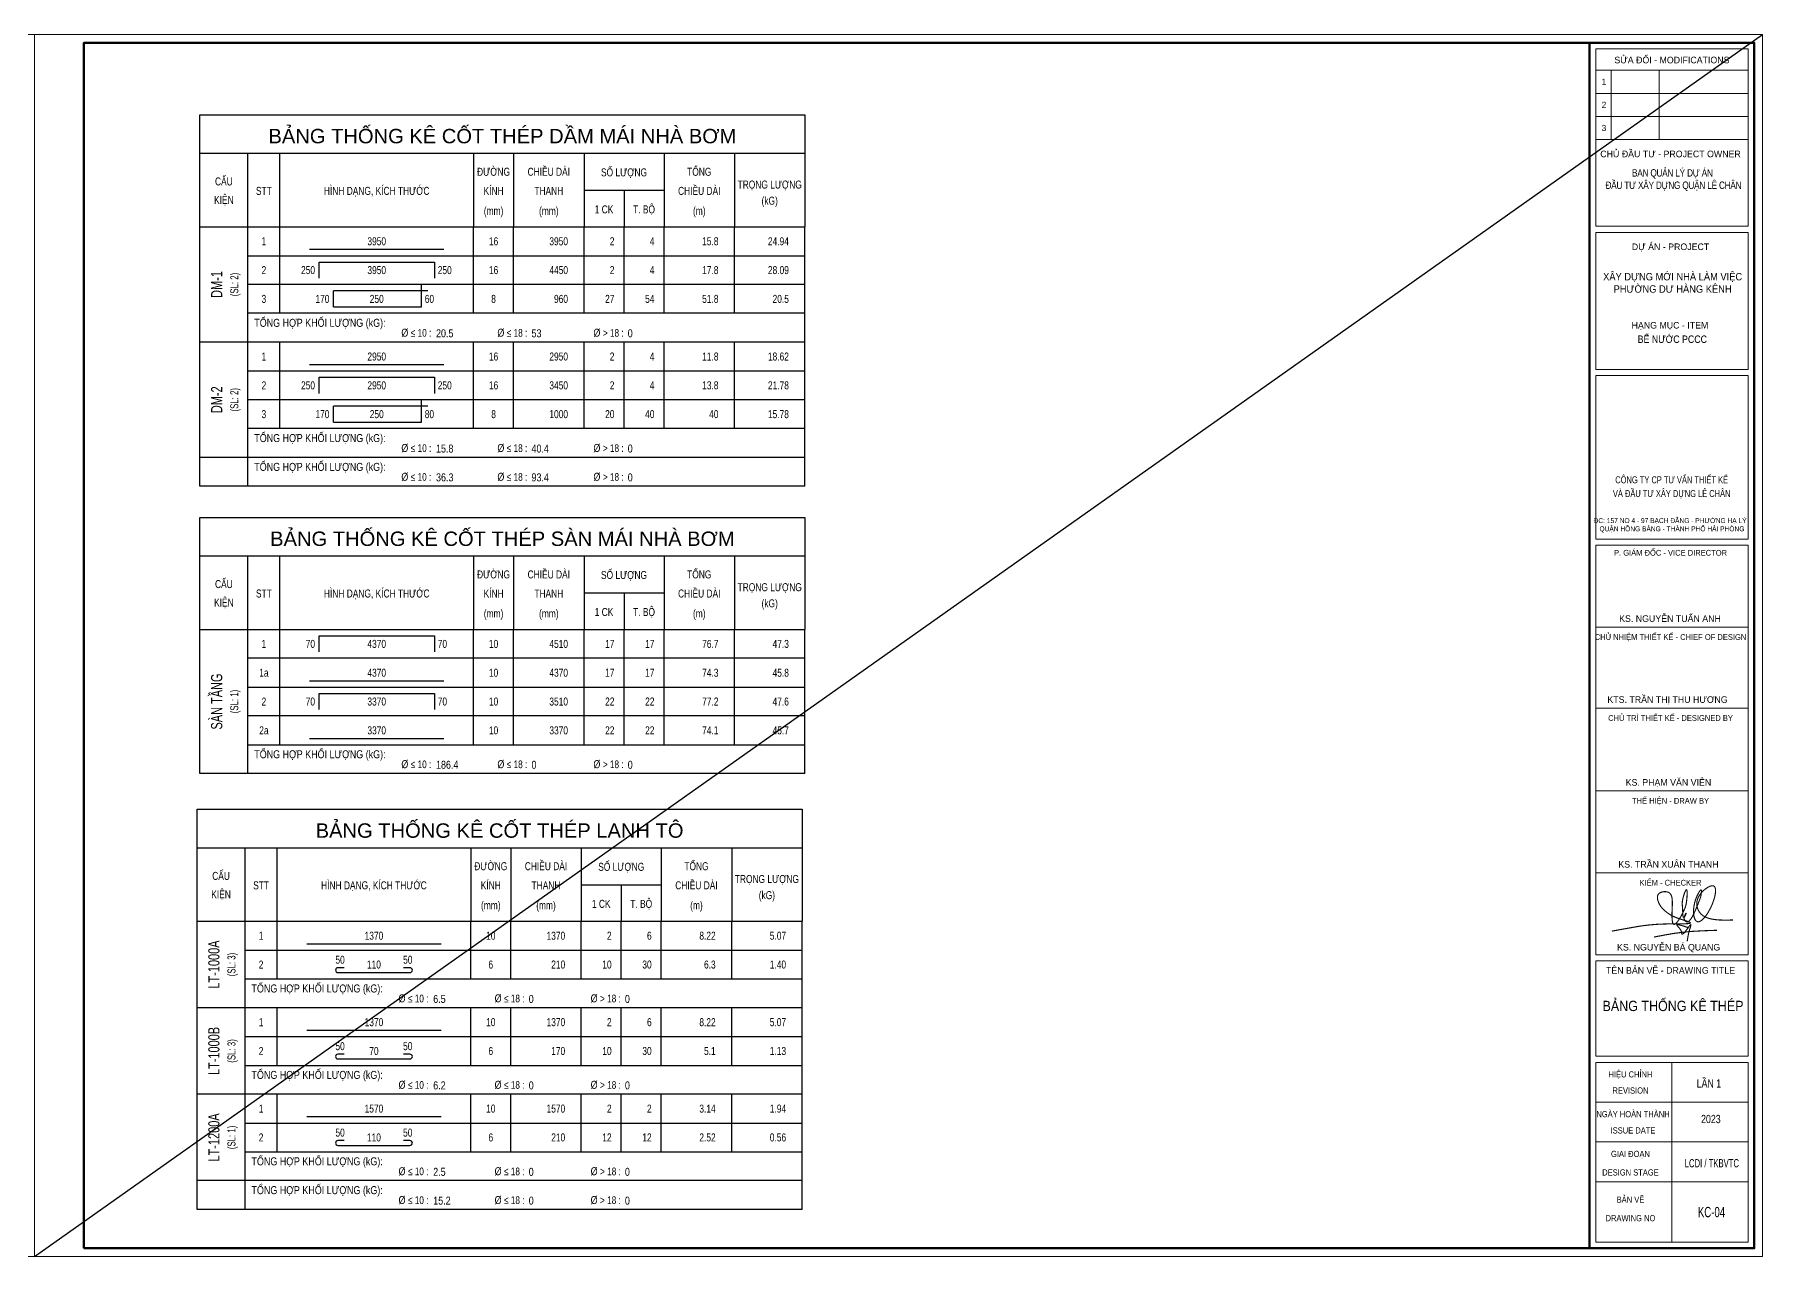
# Model space of a CAD drawing. Header units: millimetres. Extents: x 105214 to 359741, y -482084 to -322745.
# Drawn here: x 336641 to 359741, y -478817 to -462482 of the extents above; entities that cross this region are included whole.
import ezdxf
from ezdxf.enums import TextEntityAlignment as Align

# ---------------------------------------------------------------- set-up
doc = ezdxf.new("R2010")
doc.units = ezdxf.units.MM
doc.header["$LTSCALE"] = 20
doc.header["$MEASUREMENT"] = 0
doc.layers.get('Defpoints').update_dxf_attribs({"color": 1})
for name, color, linetype, lineweight in [('08. Net Text', 3, 'Continuous', 13), ('LC ISO', 153, 'Continuous', 13), ('LC Net dam 1', 30, 'Continuous', 30), ('LC Net thay', 7, 'Continuous', 25), ('LC Text1', 3, 'Continuous', 20)]:
    doc.layers.add(name, color=color, linetype=linetype, lineweight=lineweight)
for name, color, linetype in [('KCS_BORDER', 3, 'Continuous'), ('KCS_STEEL', 4, 'Continuous'), ('KCS_TEXT_SLCK', 3, 'Continuous'), ('KCS_TEXT_TCK', 4, 'Continuous'), ('KCS_THONGKE', 2, 'Continuous'), ('KCS_THONGKE_THIN', 5, 'Continuous'), ('Khungten_LCDI', 7, 'Continuous')]:
    doc.layers.add(name, color=color, linetype=linetype)
doc.layers.add('KCS_Plotter', color=11, linetype='Continuous', plot=False)
doc.styles.add('KCS_BIGTEXT', font='arial.ttf', dxfattribs={"width": 0.75})
doc.styles.add('KCS_SMTEXT', font='arial.ttf', dxfattribs={"width": 0.7})
doc.styles.add('Khungten', font='VHAVAN.TTF', dxfattribs={"width": 0.9, "height": 5000})
doc.styles.add('Text Khung Ten', font='VHAVAN.TTF')
doc.styles.add('Title', font='VHBLACK.TTF', dxfattribs={"width": 0.8})
doc.styles.add('VNAVANTH', font='VHAVANB.TTF', dxfattribs={"width": 0.6})

# ---------------------------------------------------------------- blocks, each defined once
blk = doc.blocks.new('TK_2')
at = {"layer": 'KCS_STEEL'}
blk.add_line((19.25, 2), (61.25, 2), dxfattribs=at)
at = {"layer": 'KCS_THONGKE'}
for p, q in [((-15, 0), (-15, 9)), ((0, 0), (0, 9)), ((10, 0), (10, 9)), ((70.5, 0), (70.5, 9)), ((83, 0), (83, 9)), ((105, 0), (105, 9)), ((117.5, 0), (117.5, 9)), ((130, 0), (130, 9)), ((152, 0), (152, 9)), ((174, 0), (174, 9))]:
    blk.add_line(p, q, dxfattribs=at)
at = {"layer": 'KCS_THONGKE_THIN'}
blk.add_line((0, 0), (174, 0), dxfattribs=at)
at = {"layer": 'KCS_THONGKE', "style": 'KCS_SMTEXT', "width": 0.75}
for tag, p in [('SH', (5, 4.5)), ('L2', (40.25, 4.5)), ('DK', (76.75, 4.5))]:
    blk.add_attdef(tag, text='', height=2.5, dxfattribs=at).set_placement(p, align=Align.MIDDLE)
for tag, p in [('DAI', (100, 4.5)), ('SL1', (114.5, 4.5)), ('SLA', (127, 4.5)), ('DT', (147, 4.5)), ('TL', (169, 4.5))]:
    blk.add_attdef(tag, text='', height=2.5, dxfattribs=at).set_placement(p, align=Align.MIDDLE_RIGHT)
blk = doc.blocks.new('TK_4')
at = {"layer": 'KCS_STEEL'}
for p, q in [((31, 3.5), (29, 3.5)), ((29, 2), (51.5, 2)), ((51.5, 3.5), (49.5, 3.5))]:
    blk.add_line(p, q, dxfattribs=at)
for centre, start, end in [((29, 2.75), 90, 270), ((51.5, 2.75), 270, 90)]:
    blk.add_arc(centre, 0.75, start, end, dxfattribs=at)
at = {"layer": 'KCS_THONGKE'}
for p, q in [((-15, 0), (-15, 9)), ((0, 0), (0, 9)), ((10, 0), (10, 9)), ((70.5, 0), (70.5, 9)), ((83, 0), (83, 9)), ((105, 0), (105, 9)), ((117.5, 0), (117.5, 9)), ((130, 0), (130, 9)), ((152, 0), (152, 9)), ((174, 0), (174, 9))]:
    blk.add_line(p, q, dxfattribs=at)
at = {"layer": 'KCS_THONGKE_THIN'}
blk.add_line((0, 0), (174, 0), dxfattribs=at)
at = {"layer": 'KCS_THONGKE', "style": 'KCS_SMTEXT', "width": 0.75}
for tag, p in [('SH', (5, 4.5)), ('M', (29.67, 6)), ('L2', (40.25, 4.5)), ('M', (50.83, 6)), ('DK', (76.75, 4.5))]:
    blk.add_attdef(tag, text='', height=2.5, dxfattribs=at).set_placement(p, align=Align.MIDDLE)
for tag, p in [('DAI', (100, 4.5)), ('SL1', (114.5, 4.5)), ('SLA', (127, 4.5)), ('DT', (147, 4.5)), ('TL', (169, 4.5))]:
    blk.add_attdef(tag, text='', height=2.5, dxfattribs=at).set_placement(p, align=Align.MIDDLE_RIGHT)
blk = doc.blocks.new('CTK_THKL')
at = {"layer": 'KCS_THONGKE'}
for p, q in [((-15, 0), (-15, 9)), ((0, 0), (0, 9)), ((174, 0), (174, 9)), ((174, 0), (-15, 0))]:
    blk.add_line(p, q, dxfattribs=at)
at = {"layer": 'KCS_BORDER', "color": 5, "style": 'KCS_SMTEXT', "width": 0.7}
blk.add_attdef('TYPE', (85.49, -1.5), '', height=0.025, rotation=90, dxfattribs=at)
at = {"layer": 'KCS_THONGKE', "style": 'KCS_SMTEXT', "width": 0.8}
blk.add_text('TỔNG HỢP KHỐI LƯỢNG (kG):', height=2.5, dxfattribs=at).set_placement((2, 4.78))
at = {"layer": 'KCS_THONGKE', "char_height": 2.5, "attachment_point": 1, "style": 'KCS_SMTEXT'}
for s, insert in [('{\\W0.8;%%C \\fSymbol|b0|i0|c2|p18;\\H0.95833x;£ 10 :}', (47.94, 4.19)), ('{\\W0.8;%%C \\fSymbol|b0|i0|c2|p18;\\H0.95833x;£ 18 :}', (77.94, 4.19)), ('{\\W0.8;%%C \\fSymbol|b0|i0|c2|p18;\\H0.95833x;> 18 :}', (107.94, 4.19))]:
    blk.add_mtext_dynamic_manual_height_columns(s, width=13.4519, gutter_width=12.5, heights=[0], dxfattribs=dict(at, insert=insert))
at = {"layer": 'KCS_THONGKE', "style": 'KCS_SMTEXT', "width": 0.8}
for tag, p in [('TL1', (58.77, 1.5)), ('TL2', (88.6, 1.5)), ('TL3', (118.65, 1.5))]:
    blk.add_attdef(tag, p, '', height=2.5, dxfattribs=at)
blk = doc.blocks.new('TK_9')
at = {"layer": 'KCS_STEEL'}
for p, q in [((22.25, 7), (58.25, 7)), ((22.25, 2), (22.25, 7)), ((58.25, 7), (58.25, 2))]:
    blk.add_line(p, q, dxfattribs=at)
at = {"layer": 'KCS_THONGKE'}
for p, q in [((-15, 0), (-15, 9)), ((0, 0), (0, 9)), ((10, 0), (10, 9)), ((70.5, 0), (70.5, 9)), ((83, 0), (83, 9)), ((105, 0), (105, 9)), ((117.5, 0), (117.5, 9)), ((130, 0), (130, 9)), ((152, 0), (152, 9)), ((174, 0), (174, 9))]:
    blk.add_line(p, q, dxfattribs=at)
at = {"layer": 'KCS_THONGKE_THIN'}
blk.add_line((174, 0), (0, 0), dxfattribs=at)
at = {"layer": 'KCS_THONGKE', "style": 'KCS_SMTEXT', "width": 0.75}
for tag, p in [('SH', (5, 4.5)), ('L2', (40.25, 4.5)), ('DK', (76.75, 4.5))]:
    blk.add_attdef(tag, text='', height=2.5, dxfattribs=at).set_placement(p, align=Align.MIDDLE)
for tag, p in [('L1', (20.98, 4.5)), ('DAI', (100, 4.5)), ('SL1', (114.5, 4.5)), ('SLA', (127, 4.5)), ('DT', (147, 4.5)), ('TL', (169, 4.5))]:
    blk.add_attdef(tag, text='', height=2.5, dxfattribs=at).set_placement(p, align=Align.MIDDLE_RIGHT)
blk.add_attdef('L3', text='', height=2.5, dxfattribs=at).set_placement((59.31, 4.5), align=Align.MIDDLE_LEFT)
blk = doc.blocks.new('TK_14')
at = {"layer": 'KCS_STEEL'}
for p, q in [((56.25, 7), (26.75, 7)), ((26.75, 2), (26.75, 7)), ((54.25, 2), (54.25, 9)), ((26.75, 2), (54.25, 2))]:
    blk.add_line(p, q, dxfattribs=at)
at = {"layer": 'KCS_THONGKE'}
for p, q in [((-15, 0), (-15, 9)), ((0, 0), (0, 9)), ((10, 0), (10, 9)), ((70.5, 0), (70.5, 9)), ((83, 0), (83, 9)), ((105, 0), (105, 9)), ((117.5, 0), (117.5, 9)), ((130, 0), (130, 9)), ((152, 0), (152, 9)), ((174, 0), (174, 9))]:
    blk.add_line(p, q, dxfattribs=at)
at = {"layer": 'KCS_THONGKE_THIN'}
blk.add_line((174, 0), (0, 0), dxfattribs=at)
at = {"layer": 'KCS_THONGKE', "style": 'KCS_SMTEXT', "width": 0.75}
for tag, p in [('SH', (5, 4.5)), ('L2', (40.25, 4.5)), ('DK', (76.75, 4.5))]:
    blk.add_attdef(tag, text='', height=2.5, dxfattribs=at).set_placement(p, align=Align.MIDDLE)
for tag, p in [('L1', (25.47, 4.5)), ('DAI', (100, 4.5)), ('SL1', (114.5, 4.5)), ('SLA', (127, 4.5)), ('DT', (147, 4.5)), ('TL', (169, 4.5))]:
    blk.add_attdef(tag, text='', height=2.5, dxfattribs=at).set_placement(p, align=Align.MIDDLE_RIGHT)
blk.add_attdef('M', text='', height=2.5, dxfattribs=at).set_placement((55.25, 4.5), align=Align.MIDDLE_LEFT)
blk = doc.blocks.new('NGUYEN BA QUANG')
at = {"layer": 'LC ISO', "const_width": 54}
for points in [[(-3416, -557, -0.001023), (-2231, -345, -0.008385), (-1869, -289, -0.026114), (-905, -212, -0.007166), (-491, -205, 0.001773), (-49, -203, 0.009736), (200, -197, 0.025773), (331, -186, 0.054465), (383, -173, 0.09183), (397, -166, 0.386262), (399, -152, 0.129793), (379, -135, 0.036801), (321, -108, 0.016128), (184, -59, -0.006736), (-183, 62, -0.023924), (-416, 154, -0.046785), (-684, 310, -0.041509), (-918, 503, -0.092678), (-1136, 813, -0.077778), (-1199, 1035, -0.070106), (-1196, 1141, -0.201572), (-1106, 1286, -0.091887), (-982, 1343, -0.118851), (-732, 1351, -0.227561), (-543, 1208, -0.055716), (-508, 1121, -0.035741), (-487, 1019, -0.022757), (-478, 904, -0.018678), (-477, 714, 0.005361), (-493, 294, 0.022501), (-487, 25, 0.024956), (-474, -85, 0.051878), (-451, -169, 0.084004), (-427, -209, 0.302699), (-372, -224, 0.091028), (-331, -204, 0.045769), (-285, -164, 0.031407), (-218, -87, 0.026473), (-114, 66, 0.038878), (124, 530, 0.063388), (207, 831, 0.030377), (243, 1236, 0.019395), (241, 1350, 0.050857), (231, 1429, 0.089259), (221, 1451, 0.446193), (202, 1454, 0.08967), (185, 1438, 0.048315), (156, 1388, 0.024568), (114, 1288, 0.037087), (24, 971, 0.06811), (7, 722, 0.007404), (19, 571, -0.009821), (27, 442, 0.013775), (38, 214, 0.023991), (46, 154, 0.068642), (58, 113, 0.168495), (71, 99, 0.190472), (82, 99, 0.135753), (102, 116, 0.042547), (133, 165, 0.037247), (185, 280, 0.083462), (192, 310, 0.752396), (189, 311, 0.077103), (170, 286, 0.067778), (106, 135, 0.079642), (97, 52, 0.07615), (107, 12, 0.090818), (168, -77, 0.162992), (233, -111, 0.134535), (287, -101, 0.046135), (315, -85, 0.0589), (372, -33, 0.033446), (431, 44, 0.020493), (492, 142, 0.018931), (584, 325, 0.012315), (712, 617, 0.006262), (906, 1114)], [(906, 1114, 0.006821), (929, 1272, 0.011774), (937, 1340, 0.026266), (938, 1394, 0.052103), (935, 1423, 0.076783), (930, 1436, 0.163971), (923, 1442, 0.170042), (914, 1442, 0.080479), (902, 1436, 0.05585), (881, 1417, 0.031056), (847, 1375, 0.025203), (791, 1286, 0.116129), (556, 476, 0.061974), (575, 166, 0.045365), (610, 47, 0.070676), (660, -41, 0.091415), (710, -86, 0.146905), (783, -104, 0.068448), (833, -95, 0.049636), (885, -72, 0.053986), (978, -6, 0.029209), (1056, 69, 0.021304), (1134, 162, 0.025491), (1250, 329, 0.068873), (1561, 1027, 0.01773), (1596, 1171, 0.037697), (1624, 1368, 0.029037), (1623, 1453, 0.04288), (1613, 1525, 0.066726), (1590, 1583, 0.100495), (1556, 1623, 0.111871), (1508, 1644, 0.054631), (1469, 1647, 0.041179), (1426, 1643, 0.04561), (1355, 1623, 0.04967), (1225, 1558, 0.109429), (829, 1164, 0.05047), (753, 1012, 0.368126), (1079, 156, 0.040655), (1223, 90, 0.031441), (1383, 42, 0.023503), (1557, 9, 0.017084), (1742, -10, 0.011936), (1936, -19, 0.009133), (2206, -21, 0.002915), (2480, -16)], [(-1368, -847, -0.004051), (-800, -737, -0.026384), (342, -582, -0.006339), (726, -556, -0.004215), (1111, -537, -0.002629), (1689, -517)], [(274, -380, 0.002584), (99, -322, 0.004829), (-9, -289, 0.009549), (-104, -262, 0.02019), (-180, -245, 0.020391), (-210, -242, 0.037792), (-233, -241, 0.083891), (-249, -244, 0.129866), (-256, -250, 0.170647), (-258, -257, 0.074142), (-257, -264, 0.04333), (-253, -271, 0.038982), (-240, -290, 0.018381), (-209, -327, -0.006145), (-155, -388, -0.017161), (-112, -442, -0.029179), (-72, -502, -0.056277), (-39, -577, -0.025416), (-31, -610, -0.003247), (-24, -652, 0.033316), (-18, -677, 0.055631), (-12, -689, 0.087521), (-5, -698, 0.15828), (8, -703, 0.07777), (18, -702, 0.051495), (30, -698, 0.04838), (50, -685, 0.02792), (72, -667, 0.021215), (104, -635, 0.012757), (138, -596, 0.011354), (192, -528, 0.005945), (265, -430, -0.007904), (360, -301, -0.011483), (384, -270, -0.027823), (404, -249, -0.066961), (415, -240, -0.123545), (420, -238, -0.248584), (424, -240, -0.12084), (426, -246, -0.064597), (426, -260, -0.027008), (421, -289, -0.011306), (411, -326, -0.007085), (384, -419, 0.007773), (340, -569, 0.03162), (266, -923, 0.004795), (248, -1055)]]:
    blk.add_lwpolyline(points, format="xyb", dxfattribs=at)
blk = doc.blocks.new('lcdi fix')
at = {"layer": 'Defpoints', "lineweight": 0}
blk.add_lwpolyline([(-1200, -14850), (-1200, 14850), (40800, 14850), (40800, -14850)], close=True, dxfattribs=at)
at = {"layer": 'Khungten_LCDI', "color": 5, "lineweight": 60}
blk.add_line((36600, 14650), (36600, -14650), dxfattribs=at)
at = {"layer": 'Khungten_LCDI', "color": 5, "lineweight": 25}
blk.add_line((40600, -14650), (40600, 14650), dxfattribs=at)
at = {"layer": 'Khungten_LCDI', "color": 9, "lineweight": 15}
for p, q in [((36750, 13981), (40450, 13981)), ((37123, 13981), (37123, 12297)), ((38293, 13981), (38293, 12297)), ((36750, 13420), (40450, 13420)), ((36750, 12858), (40450, 12858)), ((36750, 12297), (40450, 12297)), ((38600, -10133), (38600, -14500)), ((40450, -11100), (36750, -11100)), ((40450, -12067), (36750, -12067)), ((40450, -13033), (36750, -13033))]:
    blk.add_line(p, q, dxfattribs=at)
at = {"layer": 'Khungten_LCDI', "color": 5, "lineweight": 60}
blk.add_lwpolyline([(0, -14650), (0, 14650), (40600, 14650), (40600, -14650)], close=True, dxfattribs=at)
at = {"layer": 'Khungten_LCDI', "color": 9, "lineweight": 15}
for points in [[(36750, 10190), (40450, 10190), (40450, 14500), (36750, 14500)], [(36750, 6712), (40450, 6712), (40450, 10040), (36750, 10040)], [(36750, 2587), (40450, 2587), (40450, 6562), (36750, 6562)], [(36750, 446), (40450, 446), (40450, 2437), (36750, 2437)], [(36750, -1522), (40450, -1522), (40450, 446), (36750, 446)], [(36750, -1522), (40450, -1522), (40450, -3536), (36750, -3536)], [(36750, -1522), (40450, -1522), (40450, -3536), (36750, -3536)], [(36750, -5526), (40450, -5526), (40450, -3536), (36750, -3536)], [(36750, -7517), (40450, -7517), (40450, -5526), (36750, -5526)], [(36750, -9983), (40450, -9983), (40450, -7667), (36750, -7667)], [(36750, -14500), (40450, -14500), (40450, -10133), (36750, -10133)]]:
    blk.add_lwpolyline(points, close=True, dxfattribs=at)
at = {"layer": 'LC Net dam 1', "xscale": 0.4999997600305494, "yscale": 0.4999997600305494, "zscale": 0.4999997600305494}
blk.add_blockref('NGUYEN BA QUANG', (38848, -6664), dxfattribs=at)
at = {"color": 7}
for s, style, p in [('söa ®æi - modifications', 'Khungten', (38600, 14151)), ('chñ ®Çu t\xad - project owner', 'Khungten', (38566, 11868)), ('dù ¸n - project', 'Khungten', (38566, 9612)), ('h¹ng môc - item', 'Khungten', (38552, 7704)), ('ks. nguyÔn tuÊn anh', 'VNAVANTH', (38553, 574)), ('kts. trÇn thÞ thu h\xad¬ng', 'VNAVANTH', (38493, -1394)), ('Ks. ph¹m v¨n viªn', 'VNAVANTH', (38515, -3408)), ('Ks. trÇn xu©n thanh', 'VNAVANTH', (38515, -5399)), ('ks. nguyÔn b¸ quang', 'VNAVANTH', (38520, -7414)), ('tªn b¶n vÏ - drawing title', 'Khungten', (38566, -7977))]:
    blk.add_text(s, height=160, dxfattribs=dict(at, style=style)).set_placement(p, align=Align.CENTER)
for s, height, style, width, p in [('vµ ®Çu t\xad x©y dùng lª ch©n', 170, 'Title', 0.8, (38594, 3609)), ('c«ng ty cp t\xad vÊn thiÕt kÕ', 170, 'Title', 0.8, (38594, 3942)), ('P. gi¸m ®èc - VICE director', 140, 'Khungten', 0.9, (38566, 2184)), ('chñ nhiÖm thiÕt kÕ - chief of design', 140, 'Khungten', 0.9, (38566, 136)), ('chñ tr× thiÕt kÕ - designed by', 140, 'Khungten', 0.9, (38566, -1832)), ('thÓ hiÖn - draw by', 140, 'Khungten', 0.9, (38566, -3845)), ('kiÓm - checker', 140, 'Khungten', 0.9, (38566, -5836)), ('hiÖu chØnh', 150, 'Khungten', 0.8, (37592, -10499)), ('revision', 150, 'Khungten', 0.8, (37592, -10891)), ('ngµy hoµn thµnh', 150, 'Khungten', 0.8, (37654, -11466)), ('issue date', 150, 'Khungten', 0.8, (37654, -11862)), ('giai ®o¹n', 150, 'Khungten', 0.8, (37592, -12433)), ('lcdi / tkbvtc', 200, 'Title', 0.7, (39571, -12684)), ('design stage', 150, 'Khungten', 0.8, (37592, -12883)), ('b¶n vÏ', 150, 'Khungten', 0.8, (37592, -13544)), ('drawing nO', 150, 'Khungten', 0.8, (37592, -13994))]:
    blk.add_text(s, height=height, dxfattribs=dict(at, style=style, width=width)).set_placement(p, align=Align.CENTER)
at = {"color": 4, "char_height": 180, "attachment_point": 5, "style": 'Khungten'}
for s, insert, width in [('{\\f.VnArialH|b0|i0|c0|p34;\\W0.8;\\T0.95;Ban qu¶n lý dù\\fArial|b0|i0|c0|p34; \\f.VnArialH|b0|i0|c0|p34;¸n\\P ®Çu t\xad x©y dùng quËn L£ CH¢N}', (38609, 11313), 3350.41), ('{\\f.VnArialH|b0|i0|c0|p34;x©y dùng MíI NHµ LµM VIÖC PH¦êNG D¦ HµNG K£NH}', (38617, 8814), 3808.76), ('{\\f.VnArialH|b0|i0|c0|p34;\\W0.85;bÓ n\xadíc pccc}', (38609, 7444), 3815.43)]:
    blk.add_mtext(s, dxfattribs=dict(at, insert=insert, width=width))
at = {"color": 7, "insert": (38600, 3096), "char_height": 120, "attachment_point": 2, "style": 'Khungten'}
blk.add_mtext_dynamic_manual_height_columns('{\\W0.8;®c: 157 no 4 - 97 b¹ch ®»ng - ph\xadêng h¹ lý   quËn hång bµng - thµnh phè h¶i phßng} ', width=3421.65, gutter_width=25, heights=[0], dxfattribs=at)
at = {"color": 7, "style": 'Khungten', "width": 0.8}
for tag, p in [('REVISION', (39499, -10746)), ('NGAYHT', (39546, -11609))]:
    blk.add_attdef(tag, text='', height=200, dxfattribs=at).set_placement(p, align=Align.CENTER)
at = {"layer": '08. Net Text', "color": 7, "style": 'Text Khung Ten'}
blk.add_text('1', height=150, dxfattribs=at).set_placement((36892, 13627))
at = {"layer": '08. Net Text', "color": 7, "ltscale": 2, "style": 'Text Khung Ten'}
for s, p in [('2', (36892, 13065)), ('3', (36892, 12504))]:
    blk.add_text(s, height=150, dxfattribs=at).set_placement(p)
at = {"layer": 'LC Text1', "style": 'Title', "width": 1.485915}
for tag, p, p2 in [('TENBANVE1', (36913, -8886), (40339, -8886)), ('TENBANVE2', (36913, -9562), (40339, -9562))]:
    blk.add_attdef(tag, text='', height=250, dxfattribs=at).set_placement(p, p2, align=Align.FIT)
at = {"layer": 'LC Text1', "style": 'Title', "width": 0.7}
blk.add_attdef('SOBANVE', text='', height=250, dxfattribs=at).set_placement((39562, -13896), align=Align.CENTER)

msp = doc.modelspace()

# ---------------------------------------------------------------- linework, layer by layer
at = {"layer": 'KCS_Plotter', "ltscale": 2}
msp.add_line((336641.3, -478816.8), (359741.3, -462481.8), dxfattribs=at)
at = {"layer": 'KCS_THONGKE'}
for p, q in [((338851.2, -465052.7), (338851.2, -463554.7)), ((338851.2, -463554.7), (346940.1, -463554.7)), ((346940.1, -463554.7), (346940.1, -465052.7)), ((338851.2, -464068.3), (346940.1, -464068.3)), ((339493.2, -465052.7), (339493.2, -464068.3)), ((339921.2, -465052.7), (339921.2, -464068.3)), ((342510.5, -464068.3), (342510.5, -465052.7)), ((343045.5, -464068.3), (343045.5, -465052.7)), ((343987, -464068.3), (343987, -465052.7)), ((345057, -464068.3), (345057, -465052.7)), ((345998.6, -464068.3), (345998.6, -465052.7)), ((343987, -464563.2), (345057, -464563.2)), ((344522, -464563.2), (344522, -465052.7)), ((338851.2, -465052.7), (346940.1, -465052.7)), ((338851.2, -470435.5), (338851.2, -468937.5)), ((338851.2, -468937.5), (346940.1, -468937.5)), ((346940.1, -468937.5), (346940.1, -470435.5)), ((338851.2, -469451.1), (346940.1, -469451.1)), ((339493.2, -470435.5), (339493.2, -469451.1)), ((339921.2, -470435.5), (339921.2, -469451.1)), ((342510.5, -469451.1), (342510.5, -470435.5)), ((343045.5, -469451.1), (343045.5, -470435.5)), ((343987, -469451.1), (343987, -470435.5)), ((345057, -469451.1), (345057, -470435.5)), ((345998.6, -469451.1), (345998.6, -470435.5)), ((343987, -469946), (345057, -469946)), ((344522, -469946), (344522, -470435.5)), ((338851.2, -470435.5), (346940.1, -470435.5)), ((338813.8, -474336.6), (338813.8, -472838.7)), ((338813.8, -472838.7), (346902.8, -472838.7)), ((346902.8, -472838.7), (346902.8, -474336.6)), ((338813.8, -473352.3), (346902.8, -473352.3)), ((339455.8, -474336.6), (339455.8, -473352.3)), ((339883.8, -474336.6), (339883.8, -473352.3)), ((342473.1, -473352.3), (342473.1, -474336.6)), ((343008.1, -473352.3), (343008.1, -474336.6)), ((343949.7, -473352.3), (343949.7, -474336.6)), ((345019.6, -473352.3), (345019.6, -474336.6)), ((345961.2, -473352.3), (345961.2, -474336.6)), ((343949.7, -473847.2), (345019.6, -473847.2)), ((344484.6, -473847.2), (344484.6, -474336.6)), ((338813.8, -474336.6), (346902.8, -474336.6))]:
    msp.add_line(p, q, dxfattribs=at)
at = {"layer": 'LC Net thay'}
msp.add_line((338851.2, -463554.7), (346940.1, -463554.7), dxfattribs=at)

# ---------------------------------------------------------------- block references
at = {"layer": 'KCS_THONGKE', "xscale": 42.79873015873026, "yscale": 42.79873015873026, "zscale": 42.79873015873026}
for name, p, values in [('TK_2', (339493.2, -465437.9), {'L2': '3950', 'TL': '24.94', 'DT': '15.8', 'SLA': '4', 'SL1': '2', 'DAI': '3950', 'DK': '16', 'SH': '1'}), ('TK_9', (339493.2, -465823.1), {'SH': '2', 'L1': '250', 'L2': '3950', 'L3': '250', 'DK': '16', 'DAI': '4450', 'SL1': '2', 'SLA': '4', 'DT': '17.8', 'TL': '28.09'}), ('TK_14', (339493.2, -466208.2), {'SH': '3', 'L1': '170', 'L2': '250', 'M': '60', 'DK': '8', 'DAI': '960', 'SL1': '27', 'SLA': '54', 'DT': '51.8', 'TL': '20.5'}), ('CTK_THKL', (339493.2, -466593.4), {'TL2': '53', 'TL1': '20.5', 'TL3': '0'}), ('TK_2', (339493.2, -466978.6), {'L2': '2950', 'TL': '18.62', 'DT': '11.8', 'SLA': '4', 'SL1': '2', 'DAI': '2950', 'DK': '16', 'SH': '1'}), ('TK_9', (339493.2, -467363.8), {'SH': '2', 'L1': '250', 'L2': '2950', 'L3': '250', 'DK': '16', 'DAI': '3450', 'SL1': '2', 'SLA': '4', 'DT': '13.8', 'TL': '21.78'}), ('TK_14', (339493.2, -467749), {'SH': '3', 'L1': '170', 'L2': '250', 'M': '80', 'DK': '8', 'DAI': '1000', 'SL1': '20', 'SLA': '40', 'DT': '40', 'TL': '15.78'}), ('CTK_THKL', (339493.2, -468134.2), {'TL2': '40.4', 'TL1': '15.8', 'TL3': '0'}), ('CTK_THKL', (339493.2, -468519.4), {'TL2': '93.4', 'TL1': '36.3', 'TL3': '0'}), ('TK_9', (339493.2, -470820.6), {'SH': '1', 'L1': '70', 'L2': '4370', 'L3': '70', 'DK': '10', 'DAI': '4510', 'SL1': '17', 'SLA': '17', 'DT': '76.7', 'TL': '47.3'}), ('TK_2', (339493.2, -471205.8), {'L2': '4370', 'TL': '45.8', 'DT': '74.3', 'SLA': '17', 'SL1': '17', 'DAI': '4370', 'DK': '10', 'SH': '1a'}), ('TK_9', (339493.2, -471591), {'SH': '2', 'L1': '70', 'L2': '3370', 'L3': '70', 'DK': '10', 'DAI': '3510', 'SL1': '22', 'SLA': '22', 'DT': '77.2', 'TL': '47.6'}), ('TK_2', (339493.2, -471976.2), {'L2': '3370', 'TL': '45.7', 'DT': '74.1', 'SLA': '22', 'SL1': '22', 'DAI': '3370', 'DK': '10', 'SH': '2a'}), ('CTK_THKL', (339493.2, -472361.4), {'TL2': '0', 'TL1': '186.4', 'TL3': '0'}), ('TK_2', (339455.8, -474721.8), {'L2': '1370', 'TL': '5.07', 'DT': '8.22', 'SLA': '6', 'SL1': '2', 'DAI': '1370', 'DK': '10', 'SH': '1'}), ('CTK_THKL', (339455.8, -475492.2), {'TL2': '0', 'TL1': '6.5', 'TL3': '0'}), ('TK_2', (339455.8, -475877.4), {'L2': '1370', 'TL': '5.07', 'DT': '8.22', 'SLA': '6', 'SL1': '2', 'DAI': '1370', 'DK': '10', 'SH': '1'}), ('CTK_THKL', (339455.8, -476647.8), {'TL2': '0', 'TL1': '6.2', 'TL3': '0'}), ('TK_2', (339455.8, -477032.9), {'L2': '1570', 'TL': '1.94', 'DT': '3.14', 'SLA': '2', 'SL1': '2', 'DAI': '1570', 'DK': '10', 'SH': '1'}), ('CTK_THKL', (339455.8, -477803.3), {'TL2': '0', 'TL1': '2.5', 'TL3': '0'}), ('CTK_THKL', (339455.8, -478188.5), {'TL2': '0', 'TL1': '15.2', 'TL3': '0'})]:
    msp.add_blockref(name, p, dxfattribs=at).add_auto_attribs(values)
at = {"layer": 'KCS_THONGKE'}
ref = msp.add_blockref('TK_4', (339455.8, -475107), dxfattribs=dict(at, xscale=42.79873015873026, yscale=42.79873015873026, zscale=42.79873015873026))
ref.add_attrib('SH', '2', dxfattribs={"height": 107, "style": 'KCS_SMTEXT', "width": 0.75}).set_placement((339669.7, -474914.4), align=Align.MIDDLE)
ref.add_attrib('M', '50', dxfattribs={"height": 107, "style": 'KCS_SMTEXT', "width": 0.75}).set_placement((340725.8, -474850.2), align=Align.MIDDLE)
ref.add_attrib('M', '50', dxfattribs={"height": 107, "style": 'KCS_SMTEXT', "width": 0.75}).set_placement((341631, -474850.2), align=Align.MIDDLE)
ref.add_attrib('L2', '110', dxfattribs={"height": 107, "style": 'KCS_SMTEXT', "width": 0.75}).set_placement((341178.4, -474914.4), align=Align.MIDDLE)
ref.add_attrib('DK', '6', dxfattribs={"height": 107, "style": 'KCS_SMTEXT', "width": 0.75}).set_placement((342740.6, -474914.4), align=Align.MIDDLE)
ref.add_attrib('SL1', '10', dxfattribs={"height": 107, "style": 'KCS_SMTEXT', "width": 0.75}).set_placement((344356.2, -474914.4), align=Align.MIDDLE_RIGHT)
ref.add_attrib('DAI', '210', dxfattribs={"height": 107, "style": 'KCS_SMTEXT', "width": 0.75}).set_placement((343735.7, -474914.4), align=Align.MIDDLE_RIGHT)
ref.add_attrib('DT', '6.3', dxfattribs={"height": 107, "style": 'KCS_SMTEXT', "width": 0.75}).set_placement((345747.2, -474914.4), align=Align.MIDDLE_RIGHT)
ref.add_attrib('SLA', '30', dxfattribs={"height": 107, "style": 'KCS_SMTEXT', "width": 0.75}).set_placement((344891.2, -474914.4), align=Align.MIDDLE_RIGHT)
ref.add_attrib('TL', '1.40', dxfattribs={"height": 107, "style": 'KCS_SMTEXT', "width": 0.75}).set_placement((346688.8, -474914.4), align=Align.MIDDLE_RIGHT)
ref = msp.add_blockref('TK_4', (339455.8, -476262.6), dxfattribs=dict(at, xscale=42.79873015873026, yscale=42.79873015873026, zscale=42.79873015873026))
ref.add_attrib('SH', '2', dxfattribs={"height": 107, "style": 'KCS_SMTEXT', "width": 0.75}).set_placement((339669.7, -476070), align=Align.MIDDLE)
ref.add_attrib('M', '50', dxfattribs={"height": 107, "style": 'KCS_SMTEXT', "width": 0.75}).set_placement((340725.8, -476005.7), align=Align.MIDDLE)
ref.add_attrib('M', '50', dxfattribs={"height": 107, "style": 'KCS_SMTEXT', "width": 0.75}).set_placement((341631, -476005.7), align=Align.MIDDLE)
ref.add_attrib('L2', '70', dxfattribs={"height": 107, "style": 'KCS_SMTEXT', "width": 0.75}).set_placement((341178.4, -476069.9), align=Align.MIDDLE)
ref.add_attrib('DK', '6', dxfattribs={"height": 107, "style": 'KCS_SMTEXT', "width": 0.75}).set_placement((342740.6, -476070), align=Align.MIDDLE)
ref.add_attrib('SL1', '10', dxfattribs={"height": 107, "style": 'KCS_SMTEXT', "width": 0.75}).set_placement((344356.2, -476069.9), align=Align.MIDDLE_RIGHT)
ref.add_attrib('DAI', '170', dxfattribs={"height": 107, "style": 'KCS_SMTEXT', "width": 0.75}).set_placement((343735.7, -476069.9), align=Align.MIDDLE_RIGHT)
ref.add_attrib('DT', '5.1', dxfattribs={"height": 107, "style": 'KCS_SMTEXT', "width": 0.75}).set_placement((345747.2, -476069.9), align=Align.MIDDLE_RIGHT)
ref.add_attrib('SLA', '30', dxfattribs={"height": 107, "style": 'KCS_SMTEXT', "width": 0.75}).set_placement((344891.2, -476069.9), align=Align.MIDDLE_RIGHT)
ref.add_attrib('TL', '1.13', dxfattribs={"height": 107, "style": 'KCS_SMTEXT', "width": 0.75}).set_placement((346688.8, -476069.9), align=Align.MIDDLE_RIGHT)
ref = msp.add_blockref('TK_4', (339455.8, -477418.1), dxfattribs=dict(at, xscale=42.79873015873026, yscale=42.79873015873026, zscale=42.79873015873026))
ref.add_attrib('SH', '2', dxfattribs={"height": 107, "style": 'KCS_SMTEXT', "width": 0.75}).set_placement((339669.7, -477225.5), align=Align.MIDDLE)
ref.add_attrib('M', '50', dxfattribs={"height": 107, "style": 'KCS_SMTEXT', "width": 0.75}).set_placement((340725.8, -477161.3), align=Align.MIDDLE)
ref.add_attrib('M', '50', dxfattribs={"height": 107, "style": 'KCS_SMTEXT', "width": 0.75}).set_placement((341631, -477161.3), align=Align.MIDDLE)
ref.add_attrib('L2', '110', dxfattribs={"height": 107, "style": 'KCS_SMTEXT', "width": 0.75}).set_placement((341178.4, -477225.5), align=Align.MIDDLE)
ref.add_attrib('DK', '6', dxfattribs={"height": 107, "style": 'KCS_SMTEXT', "width": 0.75}).set_placement((342740.6, -477225.5), align=Align.MIDDLE)
ref.add_attrib('SL1', '12', dxfattribs={"height": 107, "style": 'KCS_SMTEXT', "width": 0.75}).set_placement((344356.2, -477225.5), align=Align.MIDDLE_RIGHT)
ref.add_attrib('DAI', '210', dxfattribs={"height": 107, "style": 'KCS_SMTEXT', "width": 0.75}).set_placement((343735.7, -477225.5), align=Align.MIDDLE_RIGHT)
ref.add_attrib('DT', '2.52', dxfattribs={"height": 107, "style": 'KCS_SMTEXT', "width": 0.75}).set_placement((345747.2, -477225.5), align=Align.MIDDLE_RIGHT)
ref.add_attrib('SLA', '12', dxfattribs={"height": 107, "style": 'KCS_SMTEXT', "width": 0.75}).set_placement((344891.2, -477225.5), align=Align.MIDDLE_RIGHT)
ref.add_attrib('TL', '0.56', dxfattribs={"height": 107, "style": 'KCS_SMTEXT', "width": 0.75}).set_placement((346688.8, -477225.5), align=Align.MIDDLE_RIGHT)
at = {"layer": 'LC Net thay'}
ref = msp.add_blockref('lcdi fix', (314201.3, -470649.3), dxfattribs=dict(at, xscale=0.55, yscale=0.55, zscale=0.55))
ref.add_attrib('NGAYHT', '2023', dxfattribs={"layer": 'LC Text1', "height": 110, "style": 'Khungten', "width": 0.8}).set_placement((335951.7, -477034.4), align=Align.CENTER)
ref.add_attrib('REVISION', 'lÇn 1', dxfattribs={"layer": 'LC Text1', "height": 110, "style": 'Khungten', "width": 0.8}).set_placement((335925.7, -476559.7), align=Align.CENTER)
ref.add_attrib('SOBANVE', 'kc-03', dxfattribs={"layer": 'LC Text1', "height": 137.5, "style": 'Title', "width": 0.7}).set_placement((335960.4, -478292.2), align=Align.CENTER)
ref.add_attrib('TENBANVE1', 'b¶ng thèng kª THÐP', dxfattribs={"layer": 'LC Text1', "height": 137.5, "style": 'Title', "width": 0.796642}).set_placement((334503.3, -475536.4), (336387.9, -475536.4), align=Align.FIT)
ref = msp.add_blockref('lcdi fix', (337301.3, -470649.3), dxfattribs=dict(at, xscale=0.55, yscale=0.55, zscale=0.55))
ref.add_attrib('NGAYHT', '2023', dxfattribs={"layer": 'LC Text1', "height": 110, "style": 'Khungten', "width": 0.8}).set_placement((359051.7, -477034.4), align=Align.CENTER)
ref.add_attrib('REVISION', 'lÇn 1', dxfattribs={"layer": 'LC Text1', "height": 110, "style": 'Khungten', "width": 0.8}).set_placement((359025.7, -476559.7), align=Align.CENTER)
ref.add_attrib('SOBANVE', 'kc-04', dxfattribs={"layer": 'LC Text1', "height": 137.5, "style": 'Title', "width": 0.7}).set_placement((359060.4, -478292.2), align=Align.CENTER)
ref.add_attrib('TENBANVE1', 'b¶ng thèng kª THÐP', dxfattribs={"layer": 'LC Text1', "height": 137.5, "style": 'Title', "width": 0.796642}).set_placement((357603.3, -475536.4), (359487.9, -475536.4), align=Align.FIT)

# ---------------------------------------------------------------- texts
at = {"layer": 'KCS_TEXT_SLCK', "ltscale": 2, "style": 'KCS_SMTEXT', "width": 0.7}
for s, p in [('(SL: 2)', (339364.8, -465823.1)), ('(SL: 2)', (339364.8, -467363.8)), ('(SL: 1)', (339364.8, -471398.4)), ('(SL: 3)', (339327.4, -474914.4)), ('(SL: 3)', (339327.4, -476070)), ('(SL: 1)', (339327.4, -477225.5))]:
    msp.add_text(s, height=107, rotation=90, dxfattribs=at).set_placement(p, align=Align.CENTER)
at = {"layer": 'KCS_TEXT_TCK', "ltscale": 2, "style": 'KCS_SMTEXT', "width": 0.7}
for s, p in [('DM-1', (339150.8, -465823.1)), ('DM-2', (339150.8, -467363.8)), ('SÀN TẦNG', (339150.8, -471398.4)), ('LT-1000A', (339113.4, -474914.4)), ('LT-1000B', (339113.4, -476070)), ('LT-1200A', (339113.4, -477225.5))]:
    msp.add_text(s, height=149.8, rotation=90, dxfattribs=at).set_placement(p, align=Align.CENTER)
at = {"layer": 'KCS_THONGKE', "color": 4, "style": 'KCS_BIGTEXT'}
for s, p in [('BẢNG THỐNG KÊ CỐT THÉP DẦM MÁI NHÀ BƠM', (342895.7, -463811.5)), ('BẢNG THỐNG KÊ CỐT THÉP SÀN MÁI NHÀ BƠM', (342895.7, -469194.3)), ('BẢNG THỐNG KÊ CỐT THÉP LANH TÔ', (342858.3, -473095.5))]:
    msp.add_text(s, height=192.594, dxfattribs=at).set_placement(p, align=Align.MIDDLE)
at = {"layer": 'KCS_THONGKE', "style": 'KCS_SMTEXT', "width": 0.75}
for s, height, p in [('ĐƯỜNG', 107, (342778, -464369.6)), ('CHIỀU DÀI', 107, (343516.2, -464369.6)), ('SỐ LƯỢNG', 107, (344522, -464377.5)), ('TỔNG', 107, (345527.8, -464369.6)), ('CẤU', 107, (339172.2, -464498.8)), ('STT', 107, (339707.2, -464625)), ('HÌNH DẠNG, KÍCH THƯỚC', 106.997, (341215.8, -464625)), ('KÍNH', 107, (342778, -464625)), ('THANH', 107, (343516.2, -464625)), ('CHIỀU DÀI', 107, (345527.8, -464625)), ('TRỌNG LƯỢNG', 106.997, (346469.4, -464540.4)), ('KIỆN', 107, (339172.2, -464746)), ('1 CK', 107, (344254.5, -464872.4)), ('T. BỘ', 107, (344789.5, -464872.4)), ('(kG)', 107, (346469.4, -464756.4)), ('(mm)', 107, (342778, -464891.9)), ('(mm)', 107, (343516.2, -464891.9)), ('(m)', 107, (345527.8, -464891.9)), ('ĐƯỜNG', 107, (342778, -469752.4)), ('CHIỀU DÀI', 107, (343516.2, -469752.4)), ('SỐ LƯỢNG', 107, (344522, -469760.3)), ('TỔNG', 107, (345527.8, -469752.4)), ('CẤU', 107, (339172.2, -469881.6)), ('TRỌNG LƯỢNG', 106.997, (346469.4, -469923.2)), ('KIỆN', 107, (339172.2, -470128.8)), ('STT', 107, (339707.2, -470007.7)), ('HÌNH DẠNG, KÍCH THƯỚC', 106.997, (341215.8, -470007.7)), ('KÍNH', 107, (342778, -470007.7)), ('THANH', 107, (343516.2, -470007.7)), ('CHIỀU DÀI', 107, (345527.8, -470007.7)), ('(kG)', 107, (346469.4, -470139.2)), ('(mm)', 107, (342778, -470274.7)), ('(mm)', 107, (343516.2, -470274.7)), ('1 CK', 107, (344254.5, -470255.2)), ('T. BỘ', 107, (344789.5, -470255.2)), ('(m)', 107, (345527.8, -470274.7)), ('ĐƯỜNG', 107, (342740.6, -473653.5)), ('CHIỀU DÀI', 107, (343478.9, -473653.5)), ('SỐ LƯỢNG', 107, (344484.6, -473661.5)), ('TỔNG', 107, (345490.4, -473653.5)), ('CẤU', 107, (339134.8, -473782.8)), ('HÌNH DẠNG, KÍCH THƯỚC', 106.997, (341178.4, -473908.9)), ('KÍNH', 107, (342740.6, -473908.9)), ('CHIỀU DÀI', 107, (345490.4, -473908.9)), ('TRỌNG LƯỢNG', 106.997, (346432, -473824.4)), ('KIỆN', 107, (339134.8, -474030)), ('STT', 107, (339669.8, -473908.9)), ('THANH', 107, (343478.9, -473908.9)), ('(kG)', 107, (346432, -474040.4)), ('(mm)', 107, (342740.6, -474175.9)), ('(mm)', 107, (343478.9, -474175.9)), ('1 CK', 107, (344217.2, -474156.4)), ('T. BỘ', 107, (344752.1, -474156.4)), ('(m)', 107, (345490.4, -474175.9))]:
    msp.add_text(s, height=height, dxfattribs=at).set_placement(p, align=Align.CENTER)

doc.saveas('drawing.dxf')
